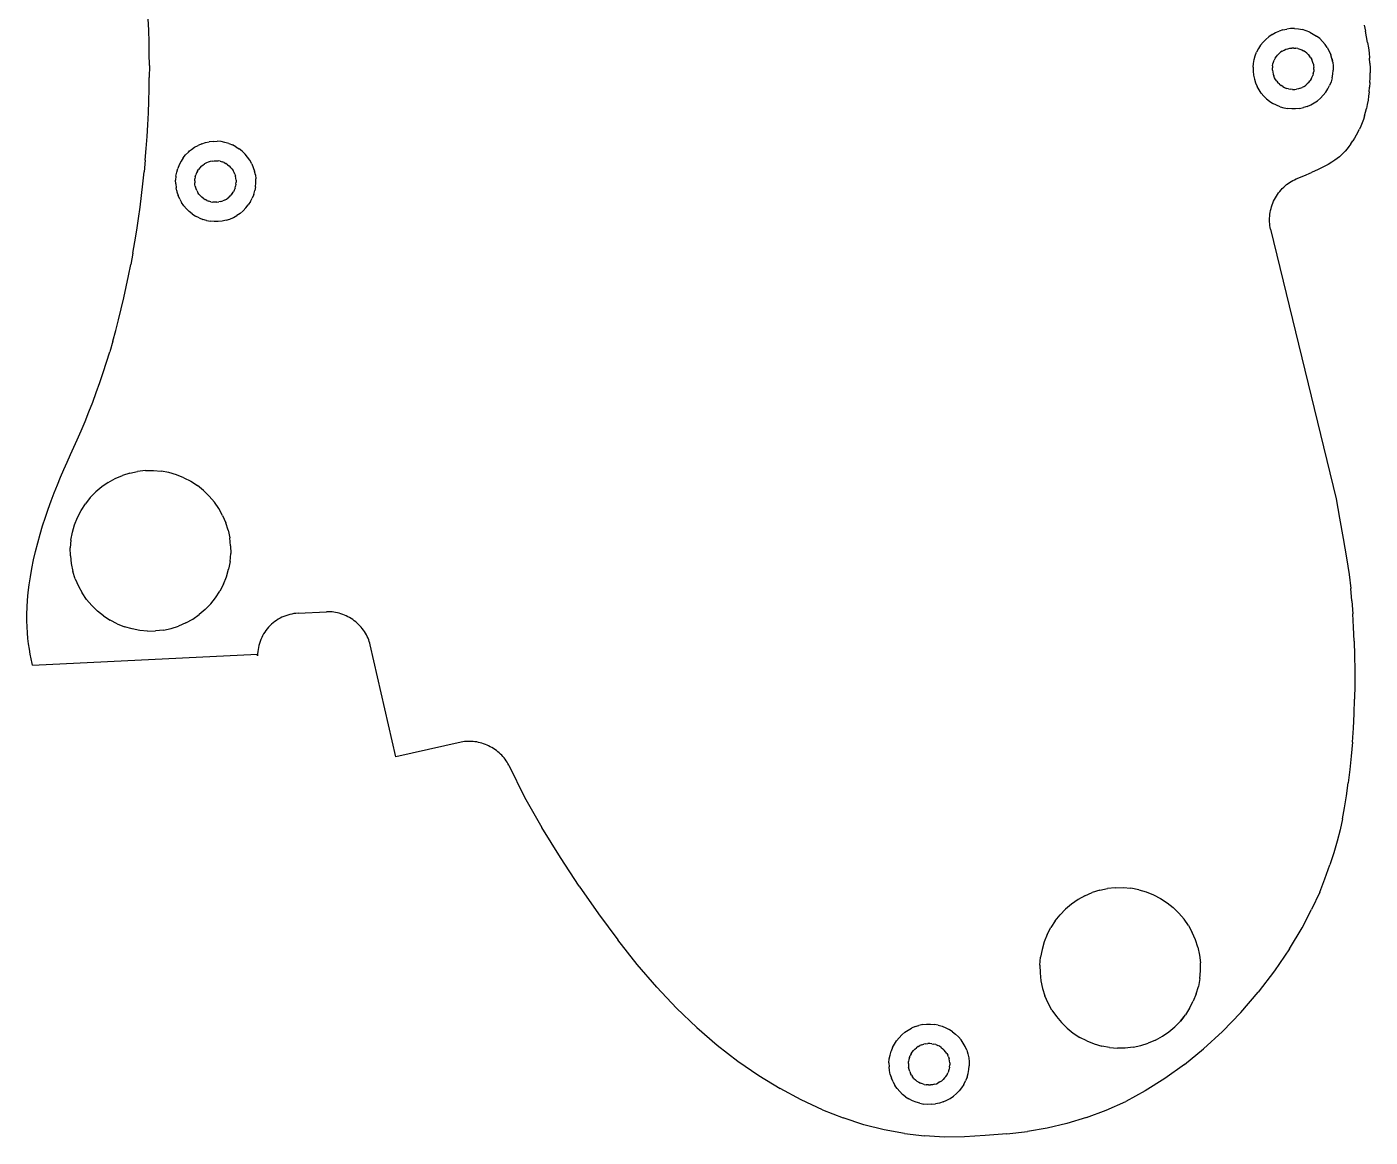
# Model space of a CAD drawing. Extents: x -71 to 71, y -56 to 56.
# Drawn here: x -70.9 to -1.5, y -55.5 to 1.8 of the extents above; entities that cross this region are included whole.
import ezdxf

# ---------------------------------------------------------------- set-up
doc = ezdxf.new("R2010")
doc.units = 0

msp = doc.modelspace()

# ---------------------------------------------------------------- linework, layer by layer
for p, q in [((-64.615, 1.626, 0), (-64.64, 2.228, 0)), ((-64.597, 1.021, 0), (-64.615, 1.626, 0)), ((-6.555, 1.406, 0), (-6.723, 1.291, 0)), ((-6.555, 1.406, 0), (-6.377, 1.505, 0)), ((-6.377, 1.505, 0), (-6.19, 1.585, 0)), ((-5.996, 1.647, 0), (-6.19, 1.585, 0)), ((-5.996, 1.647, 0), (-5.797, 1.689, 0)), ((-5.594, 1.712, 0), (-5.797, 1.689, 0)), ((-5.391, 1.715, 0), (-5.594, 1.712, 0)), ((-5.391, 1.715, 0), (-5.188, 1.697, 0)), ((-5.188, 1.697, 0), (-4.988, 1.66, 0)), ((-4.792, 1.604, 0), (-4.988, 1.66, 0)), ((-4.603, 1.528, 0), (-4.792, 1.604, 0)), ((-4.603, 1.528, 0), (-4.422, 1.435, 0)), ((-4.422, 1.435, 0), (-4.252, 1.324, 0)), ((-1.8, 1.893, 0), (-1.73, 1.588, 0)), ((-1.67, 1.292, 0), (-1.73, 1.588, 0)), ((-64.586, 0.414, 0), (-64.597, 1.021, 0)), ((-7.147, 0.855, 0), (-7.258, 0.684, 0)), ((-7.147, 0.855, 0), (-7.02, 1.014, 0)), ((-7.02, 1.014, 0), (-6.878, 1.16, 0)), ((-6.723, 1.291, 0), (-6.878, 1.16, 0)), ((-5.739, 0.677, 0), (-5.636, 0.699, 0)), ((-5.636, 0.699, 0), (-5.532, 0.71, 0)), ((-5.426, 0.712, 0), (-5.532, 0.71, 0)), ((-5.426, 0.712, 0), (-5.322, 0.703, 0)), ((-5.218, 0.684, 0), (-5.322, 0.703, 0)), ((-4.092, 1.197, 0), (-4.252, 1.324, 0)), ((-3.947, 1.055, 0), (-4.092, 1.197, 0)), ((-3.815, 0.9, 0), (-3.947, 1.055, 0)), ((-3.7, 0.732, 0), (-3.815, 0.9, 0)), ((-3.7, 0.732, 0), (-3.602, 0.554, 0)), ((-1.618, 1.004, 0), (-1.67, 1.292, 0)), ((-1.618, 1.004, 0), (-1.575, 0.725, 0)), ((-1.575, 0.725, 0), (-1.542, 0.455, 0)), ((-64.581, -0.194, 0), (-64.586, 0.414, 0)), ((-7.52, -0.082, 0), (-7.483, 0.118, 0)), ((-7.483, 0.118, 0), (-7.427, 0.314, 0)), ((-7.427, 0.314, 0), (-7.351, 0.503, 0)), ((-7.258, 0.684, 0), (-7.351, 0.503, 0)), ((-6.478, -0.011, 0), (-6.439, 0.086, 0)), ((-6.391, 0.18, 0), (-6.439, 0.086, 0)), ((-6.391, 0.18, 0), (-6.333, 0.268, 0)), ((-6.333, 0.268, 0), (-6.268, 0.35, 0)), ((-6.194, 0.425, 0), (-6.268, 0.35, 0)), ((-6.194, 0.425, 0), (-6.114, 0.493, 0)), ((-6.028, 0.553, 0), (-6.114, 0.493, 0)), ((-6.028, 0.553, 0), (-5.936, 0.603, 0)), ((-5.936, 0.603, 0), (-5.839, 0.645, 0)), ((-5.839, 0.645, 0), (-5.739, 0.677, 0)), ((-5.218, 0.684, 0), (-5.117, 0.655, 0)), ((-5.117, 0.655, 0), (-5.02, 0.616, 0)), ((-5.02, 0.616, 0), (-4.926, 0.568, 0)), ((-4.838, 0.51, 0), (-4.926, 0.568, 0)), ((-4.756, 0.445, 0), (-4.838, 0.51, 0)), ((-4.681, 0.371, 0), (-4.756, 0.445, 0)), ((-4.681, 0.371, 0), (-4.613, 0.291, 0)), ((-4.553, 0.204, 0), (-4.613, 0.291, 0)), ((-4.553, 0.204, 0), (-4.503, 0.112, 0)), ((-4.461, 0.016, 0), (-4.503, 0.112, 0)), ((-4.429, -0.084, 0), (-4.461, 0.016, 0)), ((-3.602, 0.554, 0), (-3.521, 0.367, 0)), ((-3.557, 0.449, 0), (-3.521, 0.367, 0)), ((-3.459, 0.173, 0), (-3.521, 0.367, 0)), ((-3.459, 0.173, 0), (-3.437, 0.068, 0)), ((-3.417, -0.026, 0), (-3.459, 0.173, 0)), ((-1.542, 0.455, 0), (-1.516, 0.19, 0)), ((-1.499, -0.07, 0), (-1.516, 0.19, 0)), ((-64.581, -0.194, 0), (-64.584, -0.804, 0)), ((-7.538, -0.285, 0), (-7.52, -0.082, 0)), ((-7.538, -0.285, 0), (-7.535, -0.488, 0)), ((-7.535, -0.488, 0), (-7.512, -0.69, 0)), ((-7.512, -0.69, 0), (-7.47, -0.89, 0)), ((-6.526, -0.216, 0), (-6.535, -0.32, 0)), ((-6.533, -0.425, 0), (-6.535, -0.32, 0)), ((-6.533, -0.425, 0), (-6.522, -0.53, 0)), ((-6.526, -0.216, 0), (-6.507, -0.112, 0)), ((-6.522, -0.53, 0), (-6.5, -0.633, 0)), ((-6.507, -0.112, 0), (-6.478, -0.011, 0)), ((-6.5, -0.633, 0), (-6.468, -0.733, 0)), ((-4.422, -0.605, 0), (-4.451, -0.706, 0)), ((-4.429, -0.084, 0), (-4.418, -0.139, 0)), ((-4.429, -0.084, 0), (-4.407, -0.187, 0)), ((-4.422, -0.605, 0), (-4.403, -0.501, 0)), ((-4.418, -0.139, 0), (-4.407, -0.187, 0)), ((-4.407, -0.187, 0), (-4.396, -0.291, 0)), ((-4.394, -0.397, 0), (-4.403, -0.501, 0)), ((-4.394, -0.397, 0), (-4.396, -0.291, 0)), ((-3.446, -0.835, 0), (-3.409, -0.635, 0)), ((-3.417, -0.026, 0), (-3.394, -0.229, 0)), ((-3.409, -0.635, 0), (-3.392, -0.432, 0)), ((-3.394, -0.229, 0), (-3.392, -0.432, 0)), ((-1.499, -0.07, 0), (-1.488, -0.325, 0)), ((-1.489, -0.825, 0), (-1.485, -0.577, 0)), ((-1.488, -0.325, 0), (-1.485, -0.577, 0)), ((-64.593, -1.415, 0), (-64.584, -0.804, 0)), ((-7.47, -0.89, 0), (-7.408, -1.084, 0)), ((-7.408, -1.084, 0), (-7.328, -1.271, 0)), ((-7.229, -1.449, 0), (-7.328, -1.271, 0)), ((-6.427, -0.829, 0), (-6.468, -0.733, 0)), ((-6.376, -0.921, 0), (-6.427, -0.829, 0)), ((-6.316, -1.008, 0), (-6.376, -0.921, 0)), ((-6.316, -1.008, 0), (-6.248, -1.088, 0)), ((-6.173, -1.162, 0), (-6.248, -1.088, 0)), ((-6.173, -1.162, 0), (-6.091, -1.227, 0)), ((-6.003, -1.284, 0), (-6.091, -1.227, 0)), ((-6.003, -1.284, 0), (-5.909, -1.333, 0)), ((-5.909, -1.333, 0), (-5.812, -1.372, 0)), ((-5.711, -1.401, 0), (-5.812, -1.372, 0)), ((-5.09, -1.362, 0), (-5.19, -1.394, 0)), ((-5.09, -1.362, 0), (-4.994, -1.32, 0)), ((-4.902, -1.27, 0), (-4.994, -1.32, 0)), ((-4.902, -1.27, 0), (-4.815, -1.21, 0)), ((-4.815, -1.21, 0), (-4.735, -1.142, 0)), ((-4.661, -1.067, 0), (-4.735, -1.142, 0)), ((-4.661, -1.067, 0), (-4.596, -0.985, 0)), ((-4.539, -0.897, 0), (-4.596, -0.985, 0)), ((-4.539, -0.897, 0), (-4.49, -0.803, 0)), ((-4.49, -0.803, 0), (-4.451, -0.706, 0)), ((-3.671, -1.401, 0), (-3.578, -1.22, 0)), ((-3.502, -1.031, 0), (-3.578, -1.22, 0)), ((-3.446, -0.835, 0), (-3.502, -1.031, 0)), ((-1.536, -1.543, 0), (-1.514, -1.309, 0)), ((-1.498, -1.069, 0), (-1.514, -1.309, 0)), ((-1.498, -1.069, 0), (-1.489, -0.825, 0)), ((-64.632, -2.638, 0), (-64.609, -2.026, 0)), ((-64.609, -2.026, 0), (-64.593, -1.415, 0)), ((-7.114, -1.616, 0), (-7.229, -1.449, 0)), ((-6.983, -1.772, 0), (-7.114, -1.616, 0)), ((-6.837, -1.914, 0), (-6.983, -1.772, 0)), ((-6.837, -1.914, 0), (-6.678, -2.041, 0)), ((-6.678, -2.041, 0), (-6.507, -2.152, 0)), ((-5.711, -1.401, 0), (-5.607, -1.42, 0)), ((-5.503, -1.429, 0), (-5.607, -1.42, 0)), ((-5.503, -1.429, 0), (-5.398, -1.427, 0)), ((-5.398, -1.427, 0), (-5.293, -1.416, 0)), ((-5.398, -1.427, 0), (-5.378, -1.425, 0)), ((-5.378, -1.425, 0), (-5.293, -1.416, 0)), ((-5.19, -1.394, 0), (-5.293, -1.416, 0)), ((-4.374, -2.123, 0), (-4.207, -2.008, 0)), ((-4.207, -2.008, 0), (-4.051, -1.876, 0)), ((-3.909, -1.731, 0), (-4.051, -1.876, 0)), ((-3.782, -1.572, 0), (-3.909, -1.731, 0)), ((-3.782, -1.572, 0), (-3.671, -1.401, 0)), ((-1.595, -1.989, 0), (-1.632, -2.201, 0)), ((-1.562, -1.77, 0), (-1.595, -1.989, 0)), ((-1.536, -1.543, 0), (-1.562, -1.77, 0)), ((-64.661, -3.25, 0), (-64.632, -2.638, 0)), ((-6.326, -2.245, 0), (-6.507, -2.152, 0)), ((-6.137, -2.321, 0), (-6.326, -2.245, 0)), ((-6.137, -2.321, 0), (-5.941, -2.377, 0)), ((-5.941, -2.377, 0), (-5.741, -2.414, 0)), ((-5.538, -2.431, 0), (-5.741, -2.414, 0)), ((-5.335, -2.429, 0), (-5.538, -2.431, 0)), ((-5.133, -2.406, 0), (-5.335, -2.429, 0)), ((-5.133, -2.406, 0), (-4.933, -2.364, 0)), ((-4.739, -2.302, 0), (-4.933, -2.364, 0)), ((-4.739, -2.302, 0), (-4.553, -2.221, 0)), ((-4.553, -2.221, 0), (-4.374, -2.123, 0)), ((-1.776, -2.79, 0), (-1.723, -2.6, 0)), ((-1.723, -2.6, 0), (-1.675, -2.404, 0)), ((-1.632, -2.201, 0), (-1.675, -2.404, 0)), ((-64.697, -3.861, 0), (-64.661, -3.25, 0)), ((-1.965, -3.317, 0), (-2.038, -3.481, 0)), ((-1.897, -3.148, 0), (-1.965, -3.317, 0)), ((-1.834, -2.972, 0), (-1.897, -3.148, 0)), ((-1.776, -2.79, 0), (-1.834, -2.972, 0)), ((-64.741, -4.472, 0), (-64.697, -3.861, 0)), ((-61.681, -4.174, 0), (-61.481, -4.132, 0)), ((-61.279, -4.109, 0), (-61.481, -4.132, 0)), ((-61.279, -4.109, 0), (-61.076, -4.106, 0)), ((-60.873, -4.124, 0), (-61.076, -4.106, 0)), ((-60.673, -4.161, 0), (-60.873, -4.124, 0)), ((-60.477, -4.217, 0), (-60.673, -4.161, 0)), ((-2.478, -4.233, 0), (-2.381, -4.091, 0)), ((-2.288, -3.945, 0), (-2.381, -4.091, 0)), ((-2.2, -3.794, 0), (-2.288, -3.945, 0)), ((-2.116, -3.64, 0), (-2.2, -3.794, 0)), ((-2.116, -3.64, 0), (-2.038, -3.481, 0)), ((-64.79, -5.081, 0), (-64.741, -4.472, 0)), ((-62.832, -4.966, 0), (-62.705, -4.807, 0)), ((-62.563, -4.661, 0), (-62.705, -4.807, 0)), ((-62.563, -4.661, 0), (-62.407, -4.53, 0)), ((-62.563, -4.661, 0), (-62.498, -4.607, 0)), ((-62.498, -4.607, 0), (-62.407, -4.53, 0)), ((-62.407, -4.53, 0), (-62.24, -4.415, 0)), ((-62.24, -4.415, 0), (-62.061, -4.316, 0)), ((-61.874, -4.236, 0), (-62.061, -4.316, 0)), ((-61.874, -4.236, 0), (-61.681, -4.174, 0)), ((-60.477, -4.217, 0), (-60.288, -4.292, 0)), ((-60.107, -4.386, 0), (-60.288, -4.292, 0)), ((-60.107, -4.386, 0), (-59.936, -4.497, 0)), ((-59.777, -4.624, 0), (-59.936, -4.497, 0)), ((-59.777, -4.624, 0), (-59.631, -4.766, 0)), ((-59.5, -4.921, 0), (-59.631, -4.766, 0)), ((-3.075, -4.908, 0), (-2.976, -4.819, 0)), ((-2.879, -4.722, 0), (-2.976, -4.819, 0)), ((-2.78, -4.614, 0), (-2.879, -4.722, 0)), ((-2.679, -4.495, 0), (-2.78, -4.614, 0)), ((-2.578, -4.367, 0), (-2.679, -4.495, 0)), ((-2.478, -4.233, 0), (-2.578, -4.367, 0)), ((-64.79, -5.081, 0), (-64.847, -5.69, 0)), ((-63.168, -5.703, 0), (-63.112, -5.507, 0)), ((-63.036, -5.318, 0), (-63.112, -5.507, 0)), ((-62.943, -5.137, 0), (-63.036, -5.318, 0)), ((-62.832, -4.966, 0), (-62.943, -5.137, 0)), ((-61.968, -5.474, 0), (-62.033, -5.557, 0)), ((-61.894, -5.399, 0), (-61.968, -5.474, 0)), ((-61.894, -5.399, 0), (-61.814, -5.331, 0)), ((-61.814, -5.331, 0), (-61.727, -5.272, 0)), ((-61.635, -5.221, 0), (-61.727, -5.272, 0)), ((-61.539, -5.179, 0), (-61.635, -5.221, 0)), ((-61.439, -5.148, 0), (-61.539, -5.179, 0)), ((-61.336, -5.126, 0), (-61.439, -5.148, 0)), ((-61.336, -5.126, 0), (-61.231, -5.114, 0)), ((-61.231, -5.114, 0), (-61.126, -5.113, 0)), ((-61.126, -5.113, 0), (-61.022, -5.121, 0)), ((-60.918, -5.141, 0), (-61.022, -5.121, 0)), ((-60.918, -5.141, 0), (-60.817, -5.17, 0)), ((-60.72, -5.209, 0), (-60.817, -5.17, 0)), ((-60.72, -5.209, 0), (-60.626, -5.257, 0)), ((-60.538, -5.314, 0), (-60.626, -5.257, 0)), ((-60.538, -5.314, 0), (-60.456, -5.38, 0)), ((-60.456, -5.38, 0), (-60.381, -5.453, 0)), ((-60.313, -5.533, 0), (-60.381, -5.453, 0)), ((-60.313, -5.533, 0), (-60.253, -5.62, 0)), ((-59.385, -5.089, 0), (-59.5, -4.921, 0)), ((-59.286, -5.267, 0), (-59.385, -5.089, 0)), ((-59.286, -5.267, 0), (-59.206, -5.454, 0)), ((-59.206, -5.454, 0), (-59.144, -5.648, 0)), ((-3.895, -5.432, 0), (-4.177, -5.571, 0)), ((-3.659, -5.306, 0), (-3.895, -5.432, 0)), ((-3.465, -5.191, 0), (-3.659, -5.306, 0)), ((-3.308, -5.088, 0), (-3.465, -5.191, 0)), ((-3.181, -4.996, 0), (-3.308, -5.088, 0)), ((-3.075, -4.908, 0), (-3.181, -4.996, 0)), ((-64.91, -6.296, 0), (-64.847, -5.69, 0)), ((-63.205, -5.903, 0), (-63.222, -6.106, 0)), ((-63.22, -6.309, 0), (-63.222, -6.106, 0)), ((-63.205, -5.903, 0), (-63.168, -5.703, 0)), ((-62.235, -6.145, 0), (-62.226, -6.04, 0)), ((-62.235, -6.145, 0), (-62.233, -6.25, 0)), ((-62.207, -5.937, 0), (-62.226, -6.04, 0)), ((-62.207, -5.937, 0), (-62.178, -5.836, 0)), ((-62.139, -5.738, 0), (-62.178, -5.836, 0)), ((-62.09, -5.645, 0), (-62.139, -5.738, 0)), ((-62.09, -5.645, 0), (-62.033, -5.557, 0)), ((-60.203, -5.712, 0), (-60.253, -5.62, 0)), ((-60.161, -5.809, 0), (-60.203, -5.712, 0)), ((-60.161, -5.809, 0), (-60.129, -5.909, 0)), ((-60.107, -6.012, 0), (-60.129, -5.909, 0)), ((-60.096, -6.116, 0), (-60.107, -6.012, 0)), ((-60.103, -6.326, 0), (-60.094, -6.221, 0)), ((-60.096, -6.116, 0), (-60.094, -6.221, 0)), ((-59.102, -5.847, 0), (-59.144, -5.648, 0)), ((-59.102, -5.847, 0), (-59.079, -6.05, 0)), ((-59.076, -6.253, 0), (-59.079, -6.05, 0)), ((-5.726, -6.287, 0), (-5.645, -6.231, 0)), ((-5.645, -6.231, 0), (-5.563, -6.18, 0)), ((-5.563, -6.18, 0), (-5.478, -6.132, 0)), ((-5.478, -6.132, 0), (-5.392, -6.089, 0)), ((-5.392, -6.089, 0), (-5.306, -6.052, 0)), ((-5.306, -6.052, 0), (-4.913, -5.889, 0)), ((-4.913, -5.889, 0), (-4.514, -5.722, 0)), ((-4.177, -5.571, 0), (-4.514, -5.722, 0)), ((-65.056, -7.503, 0), (-64.98, -6.901, 0)), ((-64.98, -6.901, 0), (-64.91, -6.296, 0)), ((-63.22, -6.309, 0), (-63.197, -6.511, 0)), ((-63.165, -6.661, 0), (-63.197, -6.511, 0)), ((-63.165, -6.661, 0), (-63.155, -6.71, 0)), ((-63.155, -6.71, 0), (-63.093, -6.904, 0)), ((-63.012, -7.091, 0), (-63.093, -6.904, 0)), ((-62.222, -6.354, 0), (-62.233, -6.25, 0)), ((-62.205, -6.432, 0), (-62.222, -6.354, 0)), ((-62.205, -6.432, 0), (-62.2, -6.457, 0)), ((-62.168, -6.557, 0), (-62.2, -6.457, 0)), ((-62.126, -6.654, 0), (-62.168, -6.557, 0)), ((-62.126, -6.654, 0), (-62.076, -6.746, 0)), ((-62.016, -6.832, 0), (-62.076, -6.746, 0)), ((-61.948, -6.913, 0), (-62.016, -6.832, 0)), ((-61.948, -6.913, 0), (-61.873, -6.986, 0)), ((-60.435, -6.967, 0), (-60.361, -6.891, 0)), ((-60.296, -6.809, 0), (-60.361, -6.891, 0)), ((-60.296, -6.809, 0), (-60.238, -6.721, 0)), ((-60.19, -6.628, 0), (-60.238, -6.721, 0)), ((-60.151, -6.53, 0), (-60.19, -6.628, 0)), ((-60.151, -6.53, 0), (-60.122, -6.429, 0)), ((-60.103, -6.326, 0), (-60.122, -6.429, 0)), ((-59.187, -6.852, 0), (-59.262, -7.041, 0)), ((-59.187, -6.852, 0), (-59.131, -6.656, 0)), ((-59.094, -6.456, 0), (-59.131, -6.656, 0)), ((-59.094, -6.456, 0), (-59.076, -6.253, 0)), ((-6.382, -7.026, 0), (-6.331, -6.94, 0)), ((-6.331, -6.94, 0), (-6.276, -6.855, 0)), ((-6.276, -6.855, 0), (-6.218, -6.774, 0)), ((-6.218, -6.774, 0), (-6.156, -6.694, 0)), ((-6.156, -6.694, 0), (-6.091, -6.618, 0)), ((-6.091, -6.618, 0), (-6.024, -6.545, 0)), ((-6.024, -6.545, 0), (-5.953, -6.475, 0)), ((-5.953, -6.475, 0), (-5.88, -6.409, 0)), ((-5.88, -6.409, 0), (-5.804, -6.346, 0)), ((-5.804, -6.346, 0), (-5.726, -6.287, 0)), ((-65.139, -8.103, 0), (-65.056, -7.503, 0)), ((-63.012, -7.091, 0), (-62.914, -7.27, 0)), ((-62.799, -7.437, 0), (-62.914, -7.27, 0)), ((-62.667, -7.593, 0), (-62.799, -7.437, 0)), ((-62.667, -7.593, 0), (-62.522, -7.735, 0)), ((-61.791, -7.052, 0), (-61.873, -6.986, 0)), ((-61.791, -7.052, 0), (-61.703, -7.109, 0)), ((-61.609, -7.157, 0), (-61.703, -7.109, 0)), ((-61.609, -7.157, 0), (-61.512, -7.196, 0)), ((-61.411, -7.225, 0), (-61.512, -7.196, 0)), ((-61.411, -7.225, 0), (-61.307, -7.244, 0)), ((-61.203, -7.253, 0), (-61.307, -7.244, 0)), ((-61.097, -7.252, 0), (-61.203, -7.253, 0)), ((-61.097, -7.252, 0), (-60.993, -7.24, 0)), ((-60.89, -7.218, 0), (-60.993, -7.24, 0)), ((-60.89, -7.218, 0), (-60.79, -7.186, 0)), ((-60.693, -7.145, 0), (-60.79, -7.186, 0)), ((-60.693, -7.145, 0), (-60.601, -7.094, 0)), ((-60.601, -7.094, 0), (-60.515, -7.034, 0)), ((-60.435, -6.967, 0), (-60.515, -7.034, 0)), ((-59.594, -7.551, 0), (-59.736, -7.697, 0)), ((-59.594, -7.551, 0), (-59.467, -7.392, 0)), ((-59.356, -7.222, 0), (-59.467, -7.392, 0)), ((-59.356, -7.222, 0), (-59.262, -7.041, 0)), ((-6.632, -7.68, 0), (-6.608, -7.583, 0)), ((-6.608, -7.583, 0), (-6.581, -7.487, 0)), ((-6.581, -7.487, 0), (-6.549, -7.392, 0)), ((-6.549, -7.392, 0), (-6.513, -7.298, 0)), ((-6.513, -7.298, 0), (-6.473, -7.205, 0)), ((-6.473, -7.205, 0), (-6.429, -7.115, 0)), ((-6.429, -7.115, 0), (-6.382, -7.026, 0)), ((-65.229, -8.7, 0), (-65.139, -8.103, 0)), ((-62.362, -7.862, 0), (-62.522, -7.735, 0)), ((-62.362, -7.862, 0), (-62.192, -7.973, 0)), ((-62.011, -8.066, 0), (-62.192, -7.973, 0)), ((-62.011, -8.066, 0), (-61.822, -8.142, 0)), ((-61.626, -8.198, 0), (-61.822, -8.142, 0)), ((-61.626, -8.198, 0), (-61.426, -8.235, 0)), ((-61.223, -8.252, 0), (-61.426, -8.235, 0)), ((-61.02, -8.25, 0), (-61.223, -8.252, 0)), ((-60.817, -8.227, 0), (-61.02, -8.25, 0)), ((-60.618, -8.184, 0), (-60.817, -8.227, 0)), ((-60.618, -8.184, 0), (-60.424, -8.123, 0)), ((-60.424, -8.123, 0), (-60.237, -8.042, 0)), ((-60.237, -8.042, 0), (-60.059, -7.944, 0)), ((-59.891, -7.829, 0), (-60.059, -7.944, 0)), ((-59.736, -7.697, 0), (-59.891, -7.829, 0)), ((-6.685, -8.171, 0), (-6.683, -8.073, 0)), ((-6.682, -8.269, 0), (-6.685, -8.171, 0)), ((-6.683, -8.073, 0), (-6.677, -7.975, 0)), ((-6.675, -8.366, 0), (-6.682, -8.269, 0)), ((-6.677, -7.975, 0), (-6.666, -7.876, 0)), ((-6.666, -7.876, 0), (-6.651, -7.778, 0)), ((-6.651, -7.778, 0), (-6.632, -7.68, 0)), ((-65.324, -9.293, 0), (-65.229, -8.7, 0)), ((-6.664, -8.462, 0), (-6.675, -8.366, 0)), ((-6.648, -8.557, 0), (-6.664, -8.462, 0)), ((-6.628, -8.648, 0), (-6.648, -8.557, 0)), ((-6.628, -8.648, 0), (-3.247, -22.58, 0)), ((-65.427, -9.883, 0), (-65.324, -9.293, 0)), ((-65.427, -9.883, 0), (-65.536, -10.469, 0)), ((-65.772, -11.627, 0), (-65.651, -11.05, 0)), ((-65.651, -11.05, 0), (-65.536, -10.469, 0)), ((-65.9, -12.199, 0), (-65.772, -11.627, 0)), ((-66.034, -12.766, 0), (-65.9, -12.199, 0)), ((-66.174, -13.327, 0), (-66.034, -12.766, 0)), ((-66.472, -14.433, 0), (-66.32, -13.883, 0)), ((-66.32, -13.883, 0), (-66.174, -13.327, 0)), ((-66.472, -14.433, 0), (-66.631, -14.976, 0)), ((-66.795, -15.512, 0), (-66.631, -14.976, 0)), ((-66.964, -16.042, 0), (-66.795, -15.512, 0)), ((-67.322, -17.079, 0), (-67.14, -16.564, 0)), ((-67.14, -16.564, 0), (-66.964, -16.042, 0)), ((-67.509, -17.587, 0), (-67.322, -17.079, 0)), ((-67.701, -18.086, 0), (-67.509, -17.587, 0)), ((-68.104, -19.06, 0), (-67.9, -18.577, 0)), ((-67.9, -18.577, 0), (-67.701, -18.086, 0)), ((-68.313, -19.533, 0), (-68.104, -19.06, 0)), ((-68.66, -20.291, 0), (-68.487, -19.912, 0)), ((-68.487, -19.912, 0), (-68.313, -19.533, 0)), ((-69.002, -21.062, 0), (-68.832, -20.674, 0)), ((-68.832, -20.674, 0), (-68.66, -20.291, 0)), ((-69.335, -21.856, 0), (-69.17, -21.456, 0)), ((-69.17, -21.456, 0), (-69.002, -21.062, 0)), ((-66.345, -21.531, 0), (-65.971, -21.37, 0)), ((-65.583, -21.246, 0), (-65.971, -21.37, 0)), ((-65.583, -21.246, 0), (-65.184, -21.162, 0)), ((-64.78, -21.116, 0), (-65.184, -21.162, 0)), ((-64.78, -21.116, 0), (-64.372, -21.111, 0)), ((-64.372, -21.111, 0), (-63.967, -21.145, 0)), ((-63.566, -21.219, 0), (-63.967, -21.145, 0)), ((-63.175, -21.332, 0), (-63.566, -21.219, 0)), ((-62.797, -21.483, 0), (-63.175, -21.332, 0)), ((-62.797, -21.483, 0), (-62.435, -21.67, 0)), ((-69.497, -22.264, 0), (-69.335, -21.856, 0)), ((-67.037, -21.958, 0), (-67.348, -22.221, 0)), ((-66.702, -21.728, 0), (-67.037, -21.958, 0)), ((-66.702, -21.728, 0), (-66.345, -21.531, 0)), ((-62.435, -21.67, 0), (-62.093, -21.892, 0)), ((-61.775, -22.146, 0), (-62.093, -21.892, 0)), ((-61.483, -22.43, 0), (-61.775, -22.146, 0)), ((-69.808, -23.102, 0), (-69.655, -22.679, 0)), ((-69.655, -22.679, 0), (-69.497, -22.264, 0)), ((-68.108, -23.173, 0), (-67.887, -22.831, 0)), ((-67.632, -22.513, 0), (-67.887, -22.831, 0)), ((-67.348, -22.221, 0), (-67.632, -22.513, 0)), ((-61.483, -22.43, 0), (-61.221, -22.741, 0)), ((-60.99, -23.077, 0), (-61.221, -22.741, 0)), ((-3.247, -22.58, 0), (-3.07, -23.573, 0)), ((-70.096, -23.966, 0), (-69.955, -23.531, 0)), ((-69.955, -23.531, 0), (-69.808, -23.102, 0)), ((-68.446, -23.913, 0), (-68.295, -23.535, 0)), ((-68.295, -23.535, 0), (-68.108, -23.173, 0)), ((-60.793, -23.433, 0), (-60.99, -23.077, 0)), ((-60.793, -23.433, 0), (-60.632, -23.807, 0)), ((-3.07, -23.573, 0), (-2.874, -24.63, 0)), ((-70.228, -24.406, 0), (-70.096, -23.966, 0)), ((-68.559, -24.304, 0), (-68.446, -23.913, 0)), ((-60.509, -24.196, 0), (-60.632, -23.807, 0)), ((-60.509, -24.196, 0), (-60.424, -24.594, 0)), ((-70.464, -25.292, 0), (-70.351, -24.849, 0)), ((-70.351, -24.849, 0), (-70.228, -24.406, 0)), ((-68.633, -24.705, 0), (-68.668, -25.11, 0)), ((-68.633, -24.705, 0), (-68.559, -24.304, 0)), ((-60.378, -24.999, 0), (-60.424, -24.594, 0)), ((-2.874, -24.63, 0), (-2.701, -25.623, 0)), ((-70.565, -25.733, 0), (-70.464, -25.292, 0)), ((-68.662, -25.518, 0), (-68.668, -25.11, 0)), ((-68.662, -25.518, 0), (-68.617, -25.922, 0)), ((-60.407, -25.812, 0), (-60.373, -25.406, 0)), ((-60.378, -24.999, 0), (-60.373, -25.406, 0)), ((-2.701, -25.623, 0), (-2.566, -26.49, 0)), ((-70.73, -26.597, 0), (-70.654, -26.169, 0)), ((-70.654, -26.169, 0), (-70.565, -25.733, 0)), ((-68.617, -25.922, 0), (-68.532, -26.321, 0)), ((-68.408, -26.709, 0), (-68.532, -26.321, 0)), ((-60.594, -26.603, 0), (-60.481, -26.212, 0)), ((-60.407, -25.812, 0), (-60.481, -26.212, 0)), ((-70.841, -27.418, 0), (-70.792, -27.014, 0)), ((-70.792, -27.014, 0), (-70.73, -26.597, 0)), ((-68.408, -26.709, 0), (-68.247, -27.083, 0)), ((-60.745, -26.982, 0), (-60.932, -27.343, 0)), ((-60.745, -26.982, 0), (-60.594, -26.603, 0)), ((-2.566, -26.49, 0), (-2.48, -27.201, 0)), ((-70.877, -27.806, 0), (-70.841, -27.418, 0)), ((-68.247, -27.083, 0), (-68.051, -27.439, 0)), ((-67.82, -27.775, 0), (-68.051, -27.439, 0)), ((-61.408, -28.003, 0), (-61.154, -27.685, 0)), ((-61.154, -27.685, 0), (-60.932, -27.343, 0)), ((-2.425, -27.847, 0), (-2.48, -27.201, 0)), ((-70.911, -28.535, 0), (-70.9, -28.179, 0)), ((-70.9, -28.179, 0), (-70.877, -27.806, 0)), ((-67.82, -27.775, 0), (-67.557, -28.086, 0)), ((-67.265, -28.37, 0), (-67.557, -28.086, 0)), ((-66.947, -28.624, 0), (-67.265, -28.37, 0)), ((-61.692, -28.295, 0), (-62.003, -28.558, 0)), ((-61.692, -28.295, 0), (-61.408, -28.003, 0)), ((-56.897, -28.485, 0), (-55.416, -28.412, 0)), ((-55.326, -28.41, 0), (-55.416, -28.412, 0)), ((-55.233, -28.412, 0), (-55.326, -28.41, 0)), ((-55.14, -28.418, 0), (-55.233, -28.412, 0)), ((-55.047, -28.429, 0), (-55.14, -28.418, 0)), ((-54.954, -28.444, 0), (-55.047, -28.429, 0)), ((-54.861, -28.463, 0), (-54.954, -28.444, 0)), ((-54.768, -28.487, 0), (-54.861, -28.463, 0)), ((-2.425, -27.847, 0), (-2.379, -28.515, 0)), ((-70.91, -28.874, 0), (-70.911, -28.535, 0)), ((-70.9, -29.196, 0), (-70.91, -28.874, 0)), ((-66.947, -28.624, 0), (-66.606, -28.846, 0)), ((-66.244, -29.033, 0), (-66.606, -28.846, 0)), ((-66.244, -29.033, 0), (-65.865, -29.184, 0)), ((-63.458, -29.27, 0), (-63.07, -29.146, 0)), ((-62.695, -28.985, 0), (-63.07, -29.146, 0)), ((-62.695, -28.985, 0), (-62.339, -28.789, 0)), ((-62.339, -28.789, 0), (-62.003, -28.558, 0)), ((-58.342, -29.127, 0), (-58.416, -29.206, 0)), ((-58.264, -29.053, 0), (-58.342, -29.127, 0)), ((-58.182, -28.982, 0), (-58.264, -29.053, 0)), ((-58.097, -28.916, 0), (-58.182, -28.982, 0)), ((-58.009, -28.854, 0), (-58.097, -28.916, 0)), ((-57.918, -28.796, 0), (-58.009, -28.854, 0)), ((-57.824, -28.743, 0), (-57.918, -28.796, 0)), ((-57.727, -28.694, 0), (-57.824, -28.743, 0)), ((-57.628, -28.65, 0), (-57.727, -28.694, 0)), ((-57.528, -28.611, 0), (-57.628, -28.65, 0)), ((-57.425, -28.577, 0), (-57.528, -28.611, 0)), ((-57.321, -28.549, 0), (-57.425, -28.577, 0)), ((-57.216, -28.525, 0), (-57.321, -28.549, 0)), ((-57.109, -28.506, 0), (-57.216, -28.525, 0)), ((-57.002, -28.493, 0), (-57.109, -28.506, 0)), ((-56.897, -28.485, 0), (-57.002, -28.493, 0)), ((-54.676, -28.514, 0), (-54.768, -28.487, 0)), ((-54.586, -28.546, 0), (-54.676, -28.514, 0)), ((-54.496, -28.582, 0), (-54.586, -28.546, 0)), ((-54.408, -28.621, 0), (-54.496, -28.582, 0)), ((-54.321, -28.665, 0), (-54.408, -28.621, 0)), ((-54.235, -28.712, 0), (-54.321, -28.665, 0)), ((-54.152, -28.762, 0), (-54.235, -28.712, 0)), ((-54.071, -28.816, 0), (-54.152, -28.762, 0)), ((-53.992, -28.873, 0), (-54.071, -28.816, 0)), ((-53.915, -28.934, 0), (-53.992, -28.873, 0)), ((-53.841, -28.997, 0), (-53.915, -28.934, 0)), ((-53.77, -29.064, 0), (-53.841, -28.997, 0)), ((-53.702, -29.133, 0), (-53.77, -29.064, 0)), ((-53.637, -29.205, 0), (-53.702, -29.133, 0)), ((-2.339, -29.212, 0), (-2.379, -28.515, 0)), ((-70.881, -29.503, 0), (-70.9, -29.196, 0)), ((-70.854, -29.795, 0), (-70.881, -29.503, 0)), ((-70.819, -30.073, 0), (-70.854, -29.795, 0)), ((-65.474, -29.297, 0), (-65.865, -29.184, 0)), ((-65.074, -29.371, 0), (-65.474, -29.297, 0)), ((-64.668, -29.406, 0), (-65.074, -29.371, 0)), ((-64.668, -29.406, 0), (-64.261, -29.4, 0)), ((-63.856, -29.355, 0), (-64.261, -29.4, 0)), ((-63.856, -29.355, 0), (-63.458, -29.27, 0)), ((-58.819, -29.841, 0), (-58.857, -29.942, 0)), ((-58.775, -29.743, 0), (-58.819, -29.841, 0)), ((-58.726, -29.646, 0), (-58.775, -29.743, 0)), ((-58.673, -29.552, 0), (-58.726, -29.646, 0)), ((-58.615, -29.461, 0), (-58.673, -29.552, 0)), ((-58.553, -29.373, 0), (-58.615, -29.461, 0)), ((-58.487, -29.287, 0), (-58.553, -29.373, 0)), ((-58.416, -29.206, 0), (-58.487, -29.287, 0)), ((-53.575, -29.28, 0), (-53.637, -29.205, 0)), ((-53.516, -29.356, 0), (-53.575, -29.28, 0)), ((-53.461, -29.435, 0), (-53.516, -29.356, 0)), ((-53.41, -29.516, 0), (-53.461, -29.435, 0)), ((-53.362, -29.599, 0), (-53.41, -29.516, 0)), ((-53.318, -29.683, 0), (-53.362, -29.599, 0)), ((-53.279, -29.769, 0), (-53.318, -29.683, 0)), ((-53.243, -29.856, 0), (-53.279, -29.769, 0)), ((-2.308, -29.932, 0), (-2.339, -29.212, 0)), ((-70.778, -30.34, 0), (-70.819, -30.073, 0)), ((-70.733, -30.597, 0), (-70.778, -30.34, 0)), ((-58.975, -30.468, 0), (-58.983, -30.575, 0)), ((-58.962, -30.361, 0), (-58.975, -30.468, 0)), ((-58.944, -30.254, 0), (-58.962, -30.361, 0)), ((-58.92, -30.149, 0), (-58.944, -30.254, 0)), ((-58.891, -30.045, 0), (-58.92, -30.149, 0)), ((-58.857, -29.942, 0), (-58.891, -30.045, 0)), ((-53.212, -29.944, 0), (-53.243, -29.856, 0)), ((-53.185, -30.033, 0), (-53.212, -29.944, 0)), ((-53.162, -30.12, 0), (-53.185, -30.033, 0)), ((-51.843, -35.899, 0), (-53.162, -30.12, 0)), ((-2.308, -29.932, 0), (-2.286, -30.674, 0)), ((-70.682, -30.846, 0), (-70.733, -30.597, 0)), ((-70.629, -31.089, 0), (-70.682, -30.846, 0)), ((-70.611, -31.167, 0), (-70.629, -31.089, 0)), ((-70.611, -31.167, 0), (-58.988, -30.591, 0)), ((-58.986, -30.683, 0), (-58.988, -30.591, 0)), ((-58.983, -30.575, 0), (-58.986, -30.683, 0)), ((-2.286, -30.674, 0), (-2.272, -31.422, 0)), ((-2.272, -31.422, 0), (-2.273, -32.175, 0)), ((-2.273, -32.175, 0), (-2.285, -32.931, 0)), ((-2.31, -33.681, 0), (-2.285, -32.931, 0)), ((-2.347, -34.421, 0), (-2.31, -33.681, 0)), ((-2.397, -35.15, 0), (-2.347, -34.421, 0)), ((-48.465, -35.148, 0), (-51.843, -35.899, 0)), ((-48.381, -35.131, 0), (-48.465, -35.148, 0)), ((-48.294, -35.118, 0), (-48.381, -35.131, 0)), ((-48.206, -35.109, 0), (-48.294, -35.118, 0)), ((-48.116, -35.104, 0), (-48.206, -35.109, 0)), ((-48.026, -35.103, 0), (-48.116, -35.104, 0)), ((-47.936, -35.105, 0), (-48.026, -35.103, 0)), ((-47.845, -35.112, 0), (-47.936, -35.105, 0)), ((-47.754, -35.122, 0), (-47.845, -35.112, 0)), ((-47.663, -35.136, 0), (-47.754, -35.122, 0)), ((-47.572, -35.154, 0), (-47.663, -35.136, 0)), ((-47.481, -35.176, 0), (-47.572, -35.154, 0)), ((-47.392, -35.201, 0), (-47.481, -35.176, 0)), ((-47.303, -35.23, 0), (-47.392, -35.201, 0)), ((-47.215, -35.262, 0), (-47.303, -35.23, 0)), ((-47.128, -35.298, 0), (-47.215, -35.262, 0)), ((-47.043, -35.337, 0), (-47.128, -35.298, 0)), ((-46.959, -35.379, 0), (-47.043, -35.337, 0)), ((-46.877, -35.424, 0), (-46.959, -35.379, 0)), ((-2.397, -35.15, 0), (-2.458, -35.864, 0)), ((-46.797, -35.473, 0), (-46.877, -35.424, 0)), ((-46.719, -35.525, 0), (-46.797, -35.473, 0)), ((-46.643, -35.579, 0), (-46.719, -35.525, 0)), ((-46.57, -35.636, 0), (-46.643, -35.579, 0)), ((-46.499, -35.696, 0), (-46.57, -35.636, 0)), ((-46.431, -35.758, 0), (-46.499, -35.696, 0)), ((-46.366, -35.823, 0), (-46.431, -35.758, 0)), ((-46.304, -35.89, 0), (-46.366, -35.823, 0)), ((-46.246, -35.959, 0), (-46.304, -35.89, 0)), ((-46.191, -36.031, 0), (-46.246, -35.959, 0)), ((-46.139, -36.103, 0), (-46.191, -36.031, 0)), ((-2.458, -35.864, 0), (-2.53, -36.562, 0)), ((-46.091, -36.178, 0), (-46.139, -36.103, 0)), ((-46.047, -36.254, 0), (-46.091, -36.178, 0)), ((-46.008, -36.33, 0), (-46.047, -36.254, 0)), ((-46.008, -36.33, 0), (-45.198, -37.984, 0)), ((-2.53, -36.562, 0), (-2.613, -37.243, 0)), ((-2.706, -37.909, 0), (-2.613, -37.243, 0)), ((-45.198, -37.984, 0), (-44.292, -39.558, 0)), ((-2.805, -38.537, 0), (-2.706, -37.909, 0)), ((-2.912, -39.109, 0), (-2.805, -38.537, 0)), ((-43.336, -41.105, 0), (-44.292, -39.558, 0)), ((-2.912, -39.109, 0), (-3.042, -39.682, 0)), ((-3.187, -40.265, 0), (-3.355, -40.854, 0)), ((-3.042, -39.682, 0), (-3.187, -40.265, 0)), ((-3.355, -40.854, 0), (-3.563, -41.489, 0)), ((-42.359, -42.591, 0), (-43.336, -41.105, 0)), ((-3.822, -42.197, 0), (-3.563, -41.489, 0)), ((-4.093, -42.898, 0), (-3.822, -42.197, 0)), ((-42.359, -42.591, 0), (-41.369, -44.012, 0)), ((-16.227, -43.077, 0), (-15.853, -42.917, 0)), ((-15.464, -42.793, 0), (-15.853, -42.917, 0)), ((-15.464, -42.793, 0), (-15.066, -42.708, 0)), ((-14.661, -42.663, 0), (-15.066, -42.708, 0)), ((-14.661, -42.663, 0), (-14.254, -42.657, 0)), ((-14.254, -42.657, 0), (-13.848, -42.692, 0)), ((-13.448, -42.766, 0), (-13.848, -42.692, 0)), ((-13.448, -42.766, 0), (-13.057, -42.879, 0)), ((-13.057, -42.879, 0), (-12.678, -43.03, 0)), ((-12.678, -43.03, 0), (-12.317, -43.217, 0)), ((-4.093, -42.898, 0), (-4.514, -43.782, 0)), ((-16.919, -43.505, 0), (-17.23, -43.768, 0)), ((-16.583, -43.274, 0), (-16.919, -43.505, 0)), ((-16.227, -43.077, 0), (-16.583, -43.274, 0)), ((-12.317, -43.217, 0), (-11.975, -43.438, 0)), ((-11.975, -43.438, 0), (-11.657, -43.693, 0)), ((-11.657, -43.693, 0), (-11.365, -43.977, 0)), ((-41.369, -44.012, 0), (-40.371, -45.359, 0)), ((-17.768, -44.378, 0), (-17.99, -44.719, 0)), ((-17.768, -44.378, 0), (-17.514, -44.06, 0)), ((-17.23, -43.768, 0), (-17.514, -44.06, 0)), ((-11.102, -44.288, 0), (-11.365, -43.977, 0)), ((-10.871, -44.623, 0), (-11.102, -44.288, 0)), ((-4.99, -44.729, 0), (-4.514, -43.782, 0)), ((-18.177, -45.081, 0), (-18.328, -45.46, 0)), ((-18.177, -45.081, 0), (-17.99, -44.719, 0)), ((-10.871, -44.623, 0), (-10.675, -44.98, 0)), ((-10.514, -45.354, 0), (-10.675, -44.98, 0)), ((-5.65, -45.818, 0), (-4.99, -44.729, 0)), ((-39.369, -46.623, 0), (-40.371, -45.359, 0)), ((-18.328, -45.46, 0), (-18.441, -45.851, 0)), ((-10.39, -45.742, 0), (-10.514, -45.354, 0)), ((-10.39, -45.742, 0), (-10.305, -46.141, 0)), ((-5.65, -45.818, 0), (-6.42, -46.953, 0)), ((-18.549, -46.657, 0), (-18.515, -46.251, 0)), ((-18.441, -45.851, 0), (-18.515, -46.251, 0)), ((-10.305, -46.141, 0), (-10.26, -46.545, 0)), ((-38.357, -47.8, 0), (-39.369, -46.623, 0)), ((-18.549, -46.657, 0), (-18.544, -47.064, 0)), ((-18.544, -47.064, 0), (-18.498, -47.469, 0)), ((-10.289, -47.358, 0), (-10.255, -46.952, 0)), ((-10.255, -46.952, 0), (-10.26, -46.545, 0)), ((-6.42, -46.953, 0), (-7.265, -48.061, 0)), ((-37.332, -48.888, 0), (-38.357, -47.8, 0)), ((-18.498, -47.469, 0), (-18.414, -47.867, 0)), ((-18.414, -47.867, 0), (-18.29, -48.255, 0)), ((-10.476, -48.15, 0), (-10.363, -47.759, 0)), ((-10.289, -47.358, 0), (-10.363, -47.759, 0)), ((-18.129, -48.63, 0), (-18.29, -48.255, 0)), ((-10.814, -48.89, 0), (-10.627, -48.528, 0)), ((-10.476, -48.15, 0), (-10.627, -48.528, 0)), ((-8.166, -49.11, 0), (-7.265, -48.061, 0)), ((-36.291, -49.888, 0), (-37.332, -48.888, 0)), ((-17.932, -48.986, 0), (-18.129, -48.63, 0)), ((-17.932, -48.986, 0), (-17.702, -49.322, 0)), ((-11.29, -49.55, 0), (-11.036, -49.232, 0)), ((-11.117, -49.333, 0), (-11.036, -49.232, 0)), ((-10.814, -48.89, 0), (-11.036, -49.232, 0)), ((-8.166, -49.11, 0), (-9.115, -50.086, 0)), ((-36.291, -49.888, 0), (-35.234, -50.799, 0)), ((-25.37, -50.018, 0), (-25.192, -49.919, 0)), ((-25.005, -49.839, 0), (-25.192, -49.919, 0)), ((-25.005, -49.839, 0), (-24.811, -49.777, 0)), ((-24.612, -49.735, 0), (-24.811, -49.777, 0)), ((-24.612, -49.735, 0), (-24.409, -49.712, 0)), ((-24.409, -49.712, 0), (-24.206, -49.709, 0)), ((-24.206, -49.709, 0), (-24.003, -49.727, 0)), ((-23.803, -49.764, 0), (-24.003, -49.727, 0)), ((-23.803, -49.764, 0), (-23.607, -49.82, 0)), ((-23.607, -49.82, 0), (-23.418, -49.895, 0)), ((-23.418, -49.895, 0), (-23.237, -49.989, 0)), ((-17.702, -49.322, 0), (-17.439, -49.633, 0)), ((-17.147, -49.917, 0), (-17.439, -49.633, 0)), ((-17.147, -49.917, 0), (-16.829, -50.171, 0)), ((-11.885, -50.104, 0), (-11.574, -49.842, 0)), ((-11.574, -49.842, 0), (-11.29, -49.55, 0)), ((-11.117, -49.333, 0), (-11.29, -49.55, 0)), ((-26.073, -50.74, 0), (-25.962, -50.569, 0)), ((-25.962, -50.569, 0), (-25.835, -50.41, 0)), ((-25.693, -50.264, 0), (-25.835, -50.41, 0)), ((-25.693, -50.264, 0), (-25.538, -50.133, 0)), ((-25.538, -50.133, 0), (-25.37, -50.018, 0)), ((-23.067, -50.1, 0), (-23.237, -49.989, 0)), ((-23.067, -50.1, 0), (-22.908, -50.227, 0)), ((-22.908, -50.227, 0), (-22.762, -50.369, 0)), ((-22.63, -50.524, 0), (-22.762, -50.369, 0)), ((-22.515, -50.692, 0), (-22.63, -50.524, 0)), ((-16.829, -50.171, 0), (-16.487, -50.393, 0)), ((-16.126, -50.58, 0), (-16.487, -50.393, 0)), ((-16.126, -50.58, 0), (-15.747, -50.731, 0)), ((-12.577, -50.532, 0), (-12.951, -50.693, 0)), ((-12.577, -50.532, 0), (-12.221, -50.335, 0)), ((-12.221, -50.335, 0), (-11.885, -50.104, 0)), ((-12.221, -50.335, 0), (-11.944, -50.145, 0)), ((-11.944, -50.145, 0), (-11.885, -50.104, 0)), ((-10.092, -50.989, 0), (-9.115, -50.086, 0)), ((-35.234, -50.799, 0), (-34.162, -51.623, 0)), ((-26.335, -51.506, 0), (-26.298, -51.306, 0)), ((-26.298, -51.306, 0), (-26.242, -51.11, 0)), ((-26.167, -50.921, 0), (-26.242, -51.11, 0)), ((-26.167, -50.921, 0), (-26.073, -50.74, 0)), ((-25.293, -51.435, 0), (-25.254, -51.338, 0)), ((-25.206, -51.244, 0), (-25.254, -51.338, 0)), ((-25.206, -51.244, 0), (-25.149, -51.156, 0)), ((-25.149, -51.156, 0), (-25.083, -51.074, 0)), ((-25.01, -50.999, 0), (-25.083, -51.074, 0)), ((-25.01, -50.999, 0), (-24.929, -50.931, 0)), ((-24.843, -50.871, 0), (-24.929, -50.931, 0)), ((-24.843, -50.871, 0), (-24.751, -50.82, 0)), ((-24.654, -50.779, 0), (-24.751, -50.82, 0)), ((-24.654, -50.779, 0), (-24.554, -50.747, 0)), ((-24.451, -50.725, 0), (-24.554, -50.747, 0)), ((-24.451, -50.725, 0), (-24.347, -50.713, 0)), ((-24.242, -50.712, 0), (-24.347, -50.713, 0)), ((-24.137, -50.721, 0), (-24.242, -50.712, 0)), ((-24.137, -50.721, 0), (-24.034, -50.74, 0)), ((-23.933, -50.769, 0), (-24.034, -50.74, 0)), ((-23.933, -50.769, 0), (-23.835, -50.808, 0)), ((-23.742, -50.856, 0), (-23.835, -50.808, 0)), ((-23.653, -50.914, 0), (-23.742, -50.856, 0)), ((-23.653, -50.914, 0), (-23.571, -50.979, 0)), ((-23.496, -51.052, 0), (-23.571, -50.979, 0)), ((-23.428, -51.133, 0), (-23.496, -51.052, 0)), ((-23.369, -51.219, 0), (-23.428, -51.133, 0)), ((-23.369, -51.219, 0), (-23.318, -51.311, 0)), ((-23.276, -51.408, 0), (-23.318, -51.311, 0)), ((-22.417, -50.87, 0), (-22.515, -50.692, 0)), ((-22.336, -51.057, 0), (-22.417, -50.87, 0)), ((-22.336, -51.057, 0), (-22.275, -51.251, 0)), ((-22.275, -51.251, 0), (-22.232, -51.45, 0)), ((-15.747, -50.731, 0), (-15.356, -50.844, 0)), ((-14.955, -50.918, 0), (-15.356, -50.844, 0)), ((-14.955, -50.918, 0), (-14.55, -50.952, 0)), ((-14.142, -50.947, 0), (-14.55, -50.952, 0)), ((-13.738, -50.901, 0), (-14.142, -50.947, 0)), ((-13.738, -50.901, 0), (-13.339, -50.816, 0)), ((-13.339, -50.816, 0), (-12.951, -50.693, 0)), ((-11.085, -51.801, 0), (-10.092, -50.989, 0)), ((-34.162, -51.623, 0), (-33.074, -52.365, 0)), ((-26.353, -51.709, 0), (-26.335, -51.506, 0)), ((-26.353, -51.709, 0), (-26.35, -51.912, 0)), ((-26.327, -52.114, 0), (-26.35, -51.912, 0)), ((-25.35, -51.744, 0), (-25.341, -51.64, 0)), ((-25.35, -51.744, 0), (-25.349, -51.849, 0)), ((-25.349, -51.849, 0), (-25.337, -51.954, 0)), ((-25.322, -51.536, 0), (-25.341, -51.64, 0)), ((-25.315, -52.057, 0), (-25.337, -51.954, 0)), ((-25.293, -51.435, 0), (-25.322, -51.536, 0)), ((-25.283, -52.157, 0), (-25.315, -52.057, 0)), ((-23.276, -51.408, 0), (-23.244, -51.508, 0)), ((-23.267, -52.13, 0), (-23.237, -52.029, 0)), ((-23.223, -51.611, 0), (-23.244, -51.508, 0)), ((-23.218, -51.925, 0), (-23.237, -52.029, 0)), ((-23.211, -51.715, 0), (-23.223, -51.611, 0)), ((-23.218, -51.925, 0), (-23.209, -51.82, 0)), ((-23.211, -51.715, 0), (-23.209, -51.82, 0)), ((-22.261, -52.259, 0), (-22.224, -52.059, 0)), ((-22.232, -51.45, 0), (-22.21, -51.653, 0)), ((-22.224, -52.059, 0), (-22.207, -51.856, 0)), ((-22.21, -51.653, 0), (-22.207, -51.856, 0)), ((-11.085, -51.801, 0), (-12.09, -52.522, 0)), ((-33.074, -52.365, 0), (-31.977, -53.035, 0)), ((-26.285, -52.313, 0), (-26.327, -52.114, 0)), ((-26.285, -52.313, 0), (-26.223, -52.507, 0)), ((-26.143, -52.694, 0), (-26.223, -52.507, 0)), ((-26.143, -52.694, 0), (-26.044, -52.873, 0)), ((-25.283, -52.157, 0), (-25.242, -52.253, 0)), ((-25.191, -52.345, 0), (-25.242, -52.253, 0)), ((-25.191, -52.345, 0), (-25.131, -52.432, 0)), ((-25.064, -52.512, 0), (-25.131, -52.432, 0)), ((-25.064, -52.512, 0), (-24.988, -52.586, 0)), ((-24.906, -52.651, 0), (-24.988, -52.586, 0)), ((-24.906, -52.651, 0), (-24.818, -52.708, 0)), ((-24.818, -52.708, 0), (-24.725, -52.757, 0)), ((-24.627, -52.796, 0), (-24.725, -52.757, 0)), ((-23.905, -52.786, 0), (-23.809, -52.744, 0)), ((-23.717, -52.693, 0), (-23.809, -52.744, 0)), ((-23.717, -52.693, 0), (-23.63, -52.634, 0)), ((-23.63, -52.634, 0), (-23.55, -52.566, 0)), ((-23.477, -52.491, 0), (-23.55, -52.566, 0)), ((-23.477, -52.491, 0), (-23.411, -52.409, 0)), ((-23.411, -52.409, 0), (-23.354, -52.321, 0)), ((-23.354, -52.321, 0), (-23.306, -52.227, 0)), ((-23.267, -52.13, 0), (-23.306, -52.227, 0)), ((-22.486, -52.825, 0), (-22.393, -52.644, 0)), ((-22.317, -52.455, 0), (-22.393, -52.644, 0)), ((-22.317, -52.455, 0), (-22.261, -52.259, 0)), ((-12.09, -52.522, 0), (-13.104, -53.156, 0)), ((-30.884, -53.622, 0), (-31.977, -53.035, 0)), ((-25.929, -53.04, 0), (-26.044, -52.873, 0)), ((-25.929, -53.04, 0), (-25.798, -53.196, 0)), ((-25.652, -53.338, 0), (-25.798, -53.196, 0)), ((-25.493, -53.465, 0), (-25.652, -53.338, 0)), ((-24.526, -52.825, 0), (-24.627, -52.796, 0)), ((-24.526, -52.825, 0), (-24.423, -52.844, 0)), ((-24.318, -52.853, 0), (-24.423, -52.844, 0)), ((-24.318, -52.853, 0), (-24.213, -52.851, 0)), ((-24.108, -52.84, 0), (-24.213, -52.851, 0)), ((-24.006, -52.818, 0), (-24.108, -52.84, 0)), ((-24.006, -52.818, 0), (-23.905, -52.786, 0)), ((-23.189, -53.547, 0), (-23.022, -53.432, 0)), ((-22.866, -53.3, 0), (-23.022, -53.432, 0)), ((-22.866, -53.3, 0), (-22.724, -53.155, 0)), ((-22.597, -52.995, 0), (-22.724, -53.155, 0)), ((-22.486, -52.825, 0), (-22.597, -52.995, 0)), ((-13.104, -53.156, 0), (-14.113, -53.701, 0)), ((-29.796, -54.129, 0), (-30.884, -53.622, 0)), ((-29.796, -54.129, 0), (-28.714, -54.556, 0)), ((-25.493, -53.465, 0), (-25.322, -53.576, 0)), ((-25.141, -53.669, 0), (-25.322, -53.576, 0)), ((-24.952, -53.745, 0), (-25.141, -53.669, 0)), ((-24.757, -53.801, 0), (-24.952, -53.745, 0)), ((-24.757, -53.801, 0), (-24.556, -53.838, 0)), ((-24.354, -53.855, 0), (-24.556, -53.838, 0)), ((-24.15, -53.853, 0), (-24.354, -53.855, 0)), ((-24.15, -53.853, 0), (-23.948, -53.83, 0)), ((-23.749, -53.787, 0), (-23.948, -53.83, 0)), ((-23.555, -53.726, 0), (-23.749, -53.787, 0)), ((-23.555, -53.726, 0), (-23.368, -53.645, 0)), ((-23.368, -53.645, 0), (-23.189, -53.547, 0)), ((-15.121, -54.155, 0), (-14.113, -53.701, 0)), ((-27.65, -54.905, 0), (-28.714, -54.556, 0)), ((-17.154, -54.843, 0), (-18.171, -55.082, 0)), ((-16.137, -54.535, 0), (-17.154, -54.843, 0)), ((-16.137, -54.535, 0), (-15.121, -54.155, 0)), ((-26.601, -55.169, 0), (-27.65, -54.905, 0)), ((-25.554, -55.363, 0), (-26.601, -55.169, 0)), ((-25.554, -55.363, 0), (-24.514, -55.488, 0)), ((-23.482, -55.547, 0), (-24.514, -55.488, 0)), ((-22.452, -55.54, 0), (-23.482, -55.547, 0)), ((-21.379, -55.469, 0), (-22.452, -55.54, 0)), ((-20.265, -55.371, 0), (-21.379, -55.469, 0)), ((-20.265, -55.371, 0), (-19.194, -55.255, 0)), ((-18.171, -55.082, 0), (-19.194, -55.255, 0))]:
    msp.add_line(p, q)

doc.saveas('drawing.dxf')
